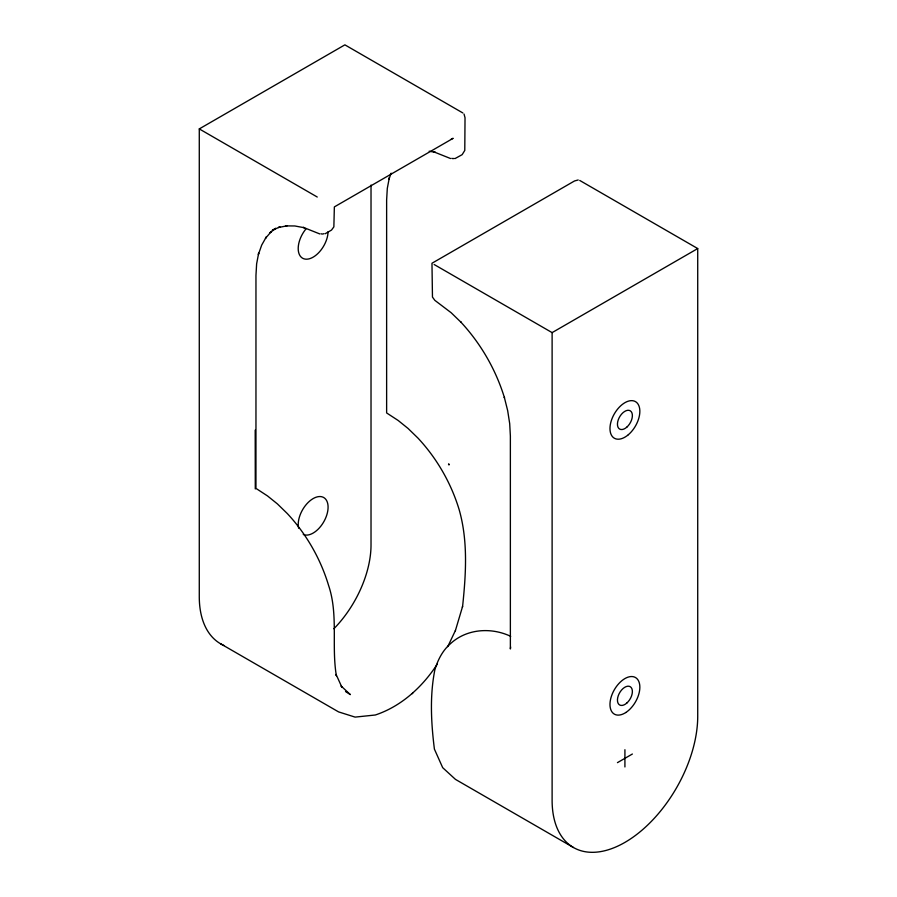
<?xml version="1.0" encoding="UTF-8"?>
<svg xmlns="http://www.w3.org/2000/svg" width="897" height="897" viewBox="0 0 897 897"><rect width="100%" height="100%" fill="white"/><g stroke="black" fill="none" stroke-linecap="round" stroke-linejoin="round"><path stroke-width="1.35" d="M462.37 607.191L462.594 606.428C465.958 574.405 468.133 541.082 459.174 509.731L459.006 509.16C450.922 482.777 436.794 458.311 417.991 438.117L408.057 428.452L398.19 420.491L386.629 412.945L386.629 199.986L387.302 188.381L389.332 177.707L389.051 179.041L391.126 173.166M510.628 646.972L510.371 648.98L510.371 436.02L509.698 423.642L507.668 410.624L504.316 397.248L504.484 397.831C495.85 369.609 480.736 343.45 460.632 321.855L461.047 322.292L451.135 312.705L434.832 300.338L432.466 297.075L431.973 263.258L574.517 180.959L578.206 179.972M447.726 646.67L455.474 630.389M455.351 630.782L462.594 606.428M220.606 643.788L338.584 711.904L355.1 717.107L375.316 714.999C401.374 706.343 422.577 686.833 437.321 664.072M412.205 693.706L412.755 693.134M275.76 228.421L269.963 232.704L271.174 231.718L265.467 238.299L266.274 236.999L261.7 245.083L258.381 254.49L258.661 253.145L256.632 263.819L255.959 275.435L255.959 488.383L267.519 495.94L277.386 503.89L287.32 513.566C306.124 533.749 320.251 558.226 328.336 584.597L328.504 585.18C338.517 614.512 331.329 645.773 336.375 675.766L336.095 674.421L341.948 687.36L341.14 686.059L350.368 694.614L345.536 691.531M224.071 645.537A102.953 59.437 -60 0 1 199.28 596.662L199.28 128.91L344.885 44.85L462.863 112.966M275.614 228.354L272.251 230.294L279.965 226.93L278.496 227.49L287.051 225.831L285.526 225.887L294.81 225.966L304.621 227.793L303.321 227.367L319.87 233.971M552.115 332.619L697.72 248.559L697.72 716.299A102.953 59.437 -60 0 1 624.917 842.395A102.953 59.437 -60 0 1 552.115 800.359L552.115 332.619L434.137 264.503M617.45 762.641L632.385 754.018M325.106 233.769L331.498 230.081L333.863 226.874L334.357 206.904L453.153 138.306L451.247 139.125M455.003 158.601L462.168 154.643L464.781 150.416L465.027 117.754L464.041 114.054M429.158 151.212L435.292 152.344L433.991 151.918L450.541 158.522M510.685 636.321C491.119 627.081 466.586 628.685 450.339 643.811C442.557 650.56 437.77 660.046 434.866 669.79C429.652 695.814 431.121 722.937 434.406 749.118L442.692 767.675L455.463 779.381L573.43 847.497M579.742 180.443L697.72 248.559M199.28 128.91L317.258 197.026M448.5 464.209L449.251 464.635M255.197 430.1L255.286 488.943M624.917 749.713L624.917 766.957M448.87 463.996L448.87 464.859M371.022 185.062L371.022 544.928A81.84 47.249 -60 0 1 333.886 628.752M454.117 158.41A1.917 1.032 -3.1 0 1 451.808 158.332M323.839 233.669A1.917 1.032 -3.1 0 1 321.137 233.769M298.634 528.232A21.124 12.188 -60 0 1 314.41 497.913A21.124 12.188 -60 0 1 326.878 514.687A21.124 12.188 -60 0 1 303.253 534.455M328.067 231.796A21.124 12.188 -60 0 1 305.305 259.121A21.124 12.188 -60 0 1 306.056 228.825M626.846 427.129A10.562 6.1 -60 0 0 630.199 410.77A10.562 6.1 -60 0 0 617.697 421.848A10.562 6.1 -60 0 0 626.846 427.129M626.846 703.035A10.562 6.1 -60 0 0 630.199 686.676A10.562 6.1 -60 0 0 617.697 697.754A10.562 6.1 -60 0 0 626.846 703.035M625.826 712.51A21.124 12.188 -60 0 0 637.375 679.119A21.124 12.188 -60 0 0 611.552 695.837A21.124 12.188 -60 0 0 625.826 712.51M628.36 434.709A21.124 12.188 -60 0 0 635.771 401.811A21.124 12.188 -60 0 0 610.61 423.227A21.124 12.188 -60 0 0 628.36 434.709"/></g></svg>
